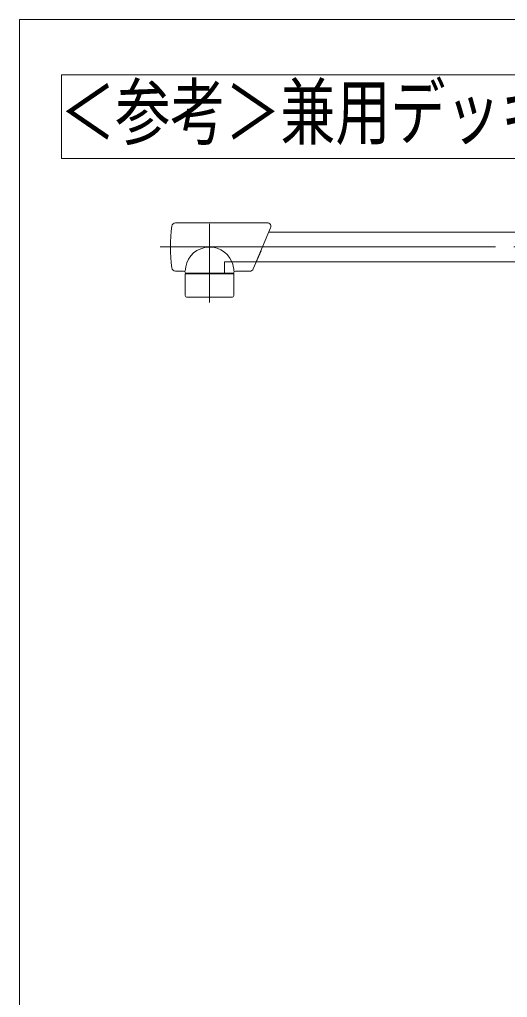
# Model space of a CAD drawing. Units: millimetres on the paper. Extents: x -305 to 305, y -152 to 152.
# Drawn here: x -40.4 to -14.2, y -9.3 to 43.2 of the extents above; entities that cross this region are included whole.
import ezdxf
from ezdxf.enums import TextEntityAlignment as Align

# ---------------------------------------------------------------- set-up
doc = ezdxf.new("R2010")
doc.units = ezdxf.units.MM
doc.linetypes.add('LONG_CHAIN', pattern=[21, 18, -1, 1, -1])
doc.layers.add('0-1_RV', color=7, linetype='Continuous', lineweight=9)
doc.styles.add('ＭＳ ゴシック', font='')
doc.styles.get('ＭＳ ゴシック').set_extended_font_data('MS Gothic')

msp = doc.modelspace()

# ---------------------------------------------------------------- linework, layer by layer
at = {"layer": '0-1_RV'}
for p, q in [((-40.352, 43.187), (103.637, 43.187)), ((-40.352, 43.187), (-40.352, -61.876)), ((-38.098, 40.215), (-38.098, 35.718)), ((-38.098, 40.215), (3.902, 40.215)), ((-38.098, 35.718), (3.902, 35.718)), ((-31.974, 32.269), (-27.051, 32.269)), ((-27.638, 30.168), (-26.867, 31.991)), ((-26.965, 31.759), (-2.651, 31.759)), ((-27.798, 29.791), (-27.384, 30.769)), ((-29.35, 30.169), (-27.638, 30.169)), ((-29.35, 29.569), (-29.35, 30.169)), ((-27.633, 30.179), (-2.651, 30.179)), ((-31.549, 29.669), (-31.974, 29.669)), ((-31.452, 28.369), (-31.452, 29.519)), ((-30.152, 29.519), (-31.452, 29.519)), ((-31.449, 29.569), (-29.35, 29.569)), ((-31.102, 29.559), (-31.142, 29.519)), ((-30.152, 29.519), (-29.033, 29.519)), ((-29.949, 29.569), (-28.849, 29.569)), ((-29.202, 29.559), (-29.162, 29.519)), ((-29.162, 29.519), (-28.852, 29.519)), ((-28.852, 28.369), (-28.852, 29.519)), ((-27.982, 29.669), (-28.749, 29.669)), ((-30.152, 28.269), (-31.352, 28.269)), ((-30.152, 28.269), (-28.952, 28.269))]:
    msp.add_line(p, q, dxfattribs=at)
at = {"layer": '0-1_RV', "linetype": 'LONG_CHAIN'}
for p, q in [((-30.152, 32.219), (-30.152, 27.986)), ((-32.799, 30.969), (-2.651, 30.969))]:
    msp.add_line(p, q, dxfattribs=at)
at = {"layer": '0-1_RV'}
msp.add_lwpolyline([(-29.35, 29.569), (-29.35, 30.168), (-27.638, 30.168)], dxfattribs=at)
for centre, radius, start, end in [((-23.999, 30.969), 8.25, 172.1462, 187.8538), ((-31.974, 32.069), 0.2, 90, 172.1462), ((-27.051, 32.069), 0.2, 337.0679, 90), ((-30.15, 29.667), 1.301, 22.6212, 179.9486), ((-30.148, 29.667), 1.301, 0.0514, 22.6541), ((-31.974, 29.869), 0.2, 187.8538, 270), ((-31.549, 29.569), 0.1, 0, 90), ((-28.749, 29.569), 0.1, 90, 180), ((-27.982, 29.869), 0.2, 270, 337.0679), ((-31.352, 28.369), 0.1, 180.001, 270), ((-28.952, 28.369), 0.1, 270, 0)]:
    msp.add_arc(centre, radius, start, end, dxfattribs=at)

# ---------------------------------------------------------------- texts
at = {"layer": '0-1_RV', "style": 'ＭＳ ゴシック', "width": 0.75}
msp.add_text('＜参考＞兼用デッキ水栓位置図', height=2.889, dxfattribs=at).set_placement((-38.166, 35.911), align=Align.BOTTOM_LEFT)

doc.saveas('drawing.dxf')
